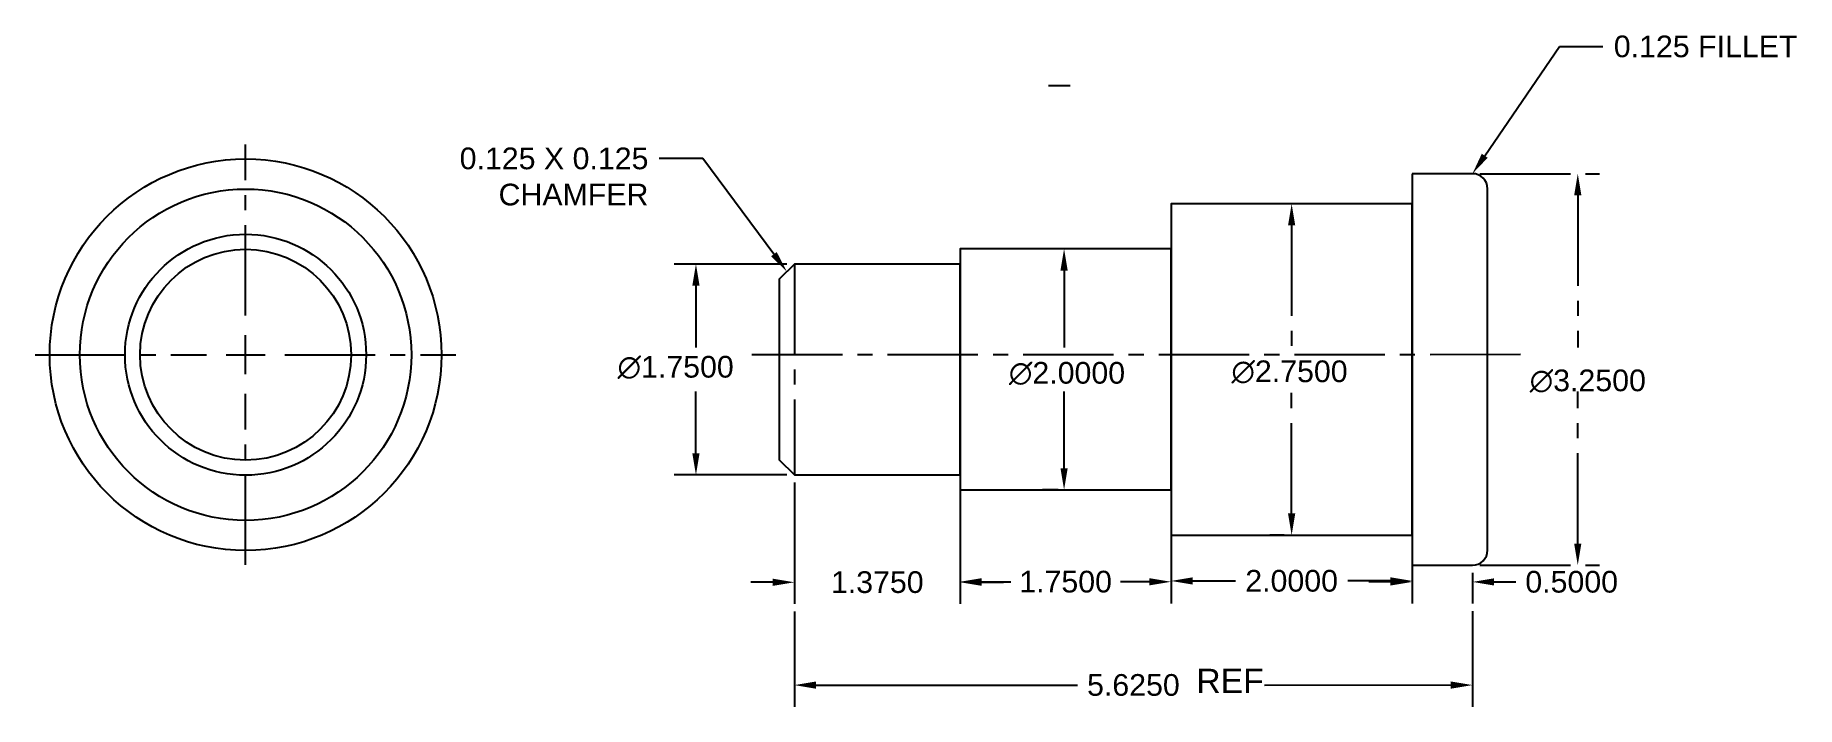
# Model space of a CAD drawing. Header units: inches. Extents: x 4.8 to 19.5, y 2.8 to 8.4.
import ezdxf
from ezdxf import colors
from ezdxf.entities.mleader import LeaderData, LeaderLine
from ezdxf.math import Vec2, Vec3

# ---------------------------------------------------------------- set-up
doc = ezdxf.new("R2010")
doc.units = ezdxf.units.IN
doc.header["$MEASUREMENT"] = 0
doc.linetypes.add('CENTER2', pattern=[1.125, 0.75, -0.125, 0.125, -0.125])
doc.layers.add('Layer1', color=7, linetype='CENTER2')
doc.styles.get("Standard").update_dxf_attribs({"font": 'arial.ttf'})
doc.dimstyles.get("Standard").update_dxf_attribs({"dimtxt": 0.18, "dimasz": 0.18, "dimexe": 0.18, "dimexo": 0.0625, "dimgap": 0.09, "dimtad": 0, "dimtih": 1, "dimtoh": 1, "dimdec": 4, "dimzin": 0, "dimdsep": 46, "dimtxsty": 'Standard', "dimcen": 0.09, "dimadec": 0, "dimazin": 0, "dimtfac": 1, "dimtdec": 4, "dimtofl": 0, "dimtmove": 0, "dimatfit": 3, "dimfxl": 1, "dimtolj": 1, "dimtzin": 0, "dimarcsym": 0})

# ---------------------------------------------------------------- blocks, each defined once
blk = doc.blocks.new('*D11')
at = {"color": 0, "lineweight": -2, "transparency": 16777216}
for p, q in [((11.14, 4.648), (11.14, 3.639)), ((12.515, 4.648), (12.515, 3.639)), ((10.96, 3.819), (10.78, 3.819)), ((12.695, 3.819), (12.875, 3.819))]:
    blk.add_line(p, q, dxfattribs=at)
at = {"color": 0, "transparency": 16777216}
for points in [[(10.96, 3.849), (10.96, 3.789), (11.14, 3.819)], [(12.695, 3.849), (12.695, 3.789), (12.515, 3.819)]]:
    blk.add_solid(points, dxfattribs=at)
at = {"layer": 'Defpoints', "color": 0, "transparency": 16777216}
for p in [(11.14, 4.71), (12.515, 4.71), (12.515, 3.819)]:
    blk.add_point(p, dxfattribs=at)
at = {"color": 0, "transparency": 16777216, "insert": (11.828, 3.819), "char_height": 0.18, "attachment_point": 5}
blk.add_mtext('\\A1;1.3750', dxfattribs=at)
blk = doc.blocks.new('*D12')
at = {"color": 0, "lineweight": -2, "transparency": 16777216}
for p, q in [((12.515, 4.523), (12.515, 3.643)), ((14.265, 4.523), (14.265, 3.643)), ((12.695, 3.823), (12.935, 3.823)), ((14.085, 3.823), (13.845, 3.823))]:
    blk.add_line(p, q, dxfattribs=at)
at = {"color": 0, "transparency": 16777216}
for points in [[(12.695, 3.853), (12.695, 3.793), (12.515, 3.823)], [(14.085, 3.853), (14.085, 3.793), (14.265, 3.823)]]:
    blk.add_solid(points, dxfattribs=at)
at = {"layer": 'Defpoints', "color": 0, "transparency": 16777216}
for p in [(12.515, 4.585), (14.265, 4.585), (14.265, 3.823)]:
    blk.add_point(p, dxfattribs=at)
at = {"color": 0, "transparency": 16777216, "insert": (13.39, 3.823), "char_height": 0.18, "attachment_point": 5}
blk.add_mtext('\\A1;1.7500', dxfattribs=at)
blk = doc.blocks.new('*D13')
at = {"color": 0, "lineweight": -2, "transparency": 16777216}
for p, q in [((14.265, 4.148), (14.265, 3.65)), ((16.265, 4.148), (16.265, 3.65)), ((14.445, 3.83), (14.8, 3.83)), ((16.085, 3.83), (15.73, 3.83))]:
    blk.add_line(p, q, dxfattribs=at)
at = {"color": 0, "transparency": 16777216}
for points in [[(14.445, 3.86), (14.445, 3.8), (14.265, 3.83)], [(16.085, 3.86), (16.085, 3.8), (16.265, 3.83)]]:
    blk.add_solid(points, dxfattribs=at)
at = {"layer": 'Defpoints', "color": 0, "transparency": 16777216}
for p in [(14.265, 4.21), (16.265, 4.21), (16.265, 3.83)]:
    blk.add_point(p, dxfattribs=at)
at = {"color": 0, "transparency": 16777216, "insert": (15.265, 3.83), "char_height": 0.18, "attachment_point": 5}
blk.add_mtext('\\A1;2.0000', dxfattribs=at)
blk = doc.blocks.new('*D14')
at = {"color": 0, "lineweight": -2, "transparency": 16777216}
for p, q in [((16.085, 3.822), (15.905, 3.822)), ((16.265, 3.898), (16.265, 3.642)), ((16.765, 3.898), (16.765, 3.642)), ((16.945, 3.822), (17.125, 3.822))]:
    blk.add_line(p, q, dxfattribs=at)
at = {"color": 0, "transparency": 16777216}
for points in [[(16.085, 3.852), (16.085, 3.792), (16.265, 3.822)], [(16.945, 3.852), (16.945, 3.792), (16.765, 3.822)]]:
    blk.add_solid(points, dxfattribs=at)
at = {"layer": 'Defpoints', "color": 0, "transparency": 16777216}
for p in [(16.265, 3.96), (16.765, 3.96), (16.765, 3.822)]:
    blk.add_point(p, dxfattribs=at)
at = {"color": 0, "transparency": 16777216, "insert": (17.588, 3.822), "char_height": 0.18, "attachment_point": 5}
blk.add_mtext('\\A1;0.5000', dxfattribs=at)
blk = doc.blocks.new('*U16')
at = {"color": 0, "linetype": 'CENTER2', "transparency": 16777216}
for p, q in [((0, 0.325), (0, 1.745)), ((-1.745, 0), (-0.325, 0)), ((0.325, 0), (1.745, 0)), ((0, -1.745), (0, -0.325))]:
    blk.add_line(p, q, dxfattribs=at)
at = {"color": 0, "linetype": 'Continuous', "transparency": 16777216}
for p, q in [((0, -0.1625), (0, 0.1625)), ((-0.1625, 0), (0.1625, 0))]:
    blk.add_line(p, q, dxfattribs=at)

msp = doc.modelspace()

# ---------------------------------------------------------------- linework, layer by layer
for p, q in [((16.76504, 7.21031), (16.26504, 7.21031)), ((16.26504, 7.21031), (16.26504, 3.96031)), ((16.89004, 4.08531), (16.89004, 7.08531)), ((11.07754, 6.46031), (10.14379, 6.46031)), ((10.32379, 6.28031), (10.32379, 5.76721)), ((10.32379, 4.89031), (10.32379, 5.40341)), ((11.07754, 4.71031), (10.14379, 4.71031)), ((16.26504, 3.96031), (16.76504, 3.96031)), ((11.14004, 3.57658), (11.14004, 2.78547)), ((16.76504, 3.57985), (16.76504, 2.78547)), ((11.32004, 2.96547), (13.48921, 2.96547)), ((16.58504, 2.96547), (15.04092, 2.96283))]:
    msp.add_line(p, q)
for points in [[(14.26504, 4.21031), (16.26504, 4.21031), (16.26504, 6.96031), (14.26504, 6.96031)], [(12.51504, 4.58531), (14.26504, 4.58531), (14.26504, 6.58531), (12.51504, 6.58531)], [(11.14004, 4.71031), (12.51504, 4.71031), (12.51504, 6.46031), (11.14004, 6.46031), (11.01504, 6.33531), (11.01504, 4.83531)]]:
    msp.add_lwpolyline(points, close=True)
for radius in [1.625, 1.375, 1, 0.875]:
    msp.add_circle((6.58802, 5.70735), radius)
for centre, start, end in [((16.76504, 7.08531), 0, 90), ((16.76504, 4.08531), 270, 0)]:
    msp.add_arc(centre, 0.125, start, end)
for points in [[(10.29379, 6.28031), (10.35379, 6.28031), (10.32379, 6.46031)], [(10.29379, 4.89031), (10.35379, 4.89031), (10.32379, 4.71031)], [(11.32004, 2.99547), (11.32004, 2.93547), (11.14004, 2.96547)], [(16.58504, 2.99547), (16.58504, 2.93547), (16.76504, 2.96547)]]:
    msp.add_solid(points)
at = {"layer": 'Layer1'}
for p, q in [((13.42799, 7.93861), (13.24799, 7.93861)), ((16.82754, 7.21031), (17.81852, 7.21031)), ((17.63852, 7.03031), (17.63852, 5.76727)), ((15.20254, 6.96031), (15.08504, 6.96031)), ((15.26504, 6.78031), (15.26504, 5.76721)), ((13.32754, 6.58531), (13.19747, 6.58531)), ((11.14004, 6.46031), (11.14004, 4.71031)), ((13.37747, 6.40531), (13.37747, 5.76721)), ((6.49802, 5.70735), (6.67802, 5.70735)), ((6.49802, 5.70735), (6.67802, 5.70735)), ((6.49802, 5.70735), (6.67802, 5.70735)), ((6.49802, 5.70735), (6.67802, 5.70735)), ((6.58802, 5.61735), (6.58802, 5.79735)), ((6.58802, 5.61735), (6.58802, 5.79735)), ((6.58802, 5.61735), (6.58802, 5.79735)), ((6.58802, 5.61735), (6.58802, 5.79735)), ((10.78816, 5.70831), (17.24732, 5.71086)), ((13.37747, 4.76531), (13.37747, 5.40341)), ((15.26504, 4.39031), (15.26504, 5.40341)), ((17.63852, 4.14031), (17.63852, 5.40335)), ((13.32754, 4.58531), (13.19747, 4.58531)), ((15.20254, 4.21031), (15.08504, 4.21031)), ((16.82754, 3.96031), (17.81852, 3.96031))]:
    msp.add_line(p, q, dxfattribs=at)
for points in [[(17.60852, 7.03031), (17.66852, 7.03031), (17.63852, 7.21031)], [(15.23504, 6.78031), (15.29504, 6.78031), (15.26504, 6.96031)], [(13.34747, 6.40531), (13.40747, 6.40531), (13.37747, 6.58531)], [(13.34747, 4.76531), (13.40747, 4.76531), (13.37747, 4.58531)], [(15.23504, 4.39031), (15.29504, 4.39031), (15.26504, 4.21031)], [(17.60852, 4.14031), (17.66852, 4.14031), (17.63852, 3.96031)]]:
    msp.add_solid(points, dxfattribs=at)

# ---------------------------------------------------------------- block references
at = {"linetype": 'CENTER2'}
msp.add_blockref('*U16', (6.58802, 5.70735), dxfattribs=at)

# ---------------------------------------------------------------- texts
at = {"insert": (13.95254, 2.96547), "char_height": 0.18, "attachment_point": 5}
msp.add_mtext('\\A1;5.6250', dxfattribs=at)
at = {"layer": 'Layer1', "char_height": 0.18, "attachment_point": 5}
for s, insert in [('\\A1;∅1.7500', (10.15538, 5.60173)), ('\\A1;∅2.0000', (13.40163, 5.55148)), ('\\A1;∅2.7500', (15.24758, 5.56404)), ('\\A1;∅3.2500', (17.72171, 5.48866))]:
    msp.add_mtext(s, dxfattribs=dict(at, insert=insert))
at = {"layer": 'Layer1', "insert": (14.4746, 3.10108), "char_height": 0.2, "attachment_point": 1}
msp.add_mtext_dynamic_manual_height_columns('REF', width=0.8935231, gutter_width=1, heights=[0], dxfattribs=at)

# ---------------------------------------------------------------- dimensions: what is measured, and where the dimension line sits
for base, p1, p2, picture, middle in [((12.51504, 3.81908), (11.14004, 4.71031), (12.51504, 4.71031), '*D11', (11.82754, 3.81908)), ((14.26504, 3.82274), (12.51504, 4.58531), (14.26504, 4.58531), '*D12', (13.39004, 3.82274)), ((16.26504, 3.83011), (14.26504, 4.21031), (16.26504, 4.21031), '*D13', (15.26504, 3.83011)), ((16.76504, 3.82235), (16.26504, 3.96031), (16.76504, 3.96031), '*D14', (17.58836, 3.82235))]:
    dim = msp.add_linear_dim(base=base, p1=p1, p2=p2, dimstyle='Standard')
    dim.commit()
    dim.dimension.update_dxf_attribs({"geometry": picture, "text_midpoint": middle})

# ---------------------------------------------------------------- leaders
at = {"layer": 'Layer1'}
ml = msp.add_multileader_mtext('Standard', dxfattribs=at)
ml.set_content('0.125 FILLET', color=256)
ml.set_leader_properties()
ml.build(insert=Vec2(0, 0))
ml.multileader.update_dxf_attribs({"dogleg_length": 0.36, "arrow_head_size": 0.18})
ctx = ml.context
ctx.base_point, ctx.char_height, ctx.arrow_head_size, ctx.landing_gap_size, ctx.plane_origin = Vec3(17.84756, 8.26526), 0.18, 0.18, 0.09, Vec3(16.76504, 7.21031)
notes = []
notes.append((ctx, [(0, (1, 1, 0), (17.48756, 8.26526), (1, 0), 0.36, [(0, [(16.76504, 7.21031)], 0, [])])]))
ctx.mtext.insert, ctx.mtext.flow_direction = Vec3(17.93756, 8.3568), 5
ml = msp.add_multileader_mtext('Standard', dxfattribs=at)
ml.set_content('0.125 X 0.125 \\PCHAMFER', color=256)
ml.set_leader_properties()
ml.build(insert=Vec2(0, 0))
ml.multileader.update_dxf_attribs({"dogleg_length": 0.36, "arrow_head_size": 0.18})
ctx = ml.context
ctx.base_point, ctx.char_height, ctx.arrow_head_size, ctx.landing_gap_size, ctx.plane_origin = Vec3(8.29421, 7.33554), 0.18, 0.18, 0.09, Vec3(11.07754, 6.39781)
ctx.text_align_type = 2
notes.append((ctx, [(0, (1, 1, 0), (10.37968, 7.33554), (-1, 0), 0.36, [(0, [(11.07754, 6.39781)], 0, [])])]))
ctx.mtext.insert, ctx.mtext.alignment, ctx.mtext.flow_direction = Vec3(9.92968, 7.42708), 3, 5
for ctx, leaders in notes:
    for number, flags, end, landing, length, lines in leaders:
        leader = LeaderData()
        leader.index, (leader.has_last_leader_line, leader.has_dogleg_vector, leader.attachment_direction) = number, flags
        leader.last_leader_point, leader.dogleg_vector, leader.dogleg_length = Vec3(end), Vec3(landing), length
        for number, points, colour, breaks in lines:
            line = LeaderLine()
            line.index, line.vertices, line.color, line.breaks = number, Vec3.list(points), colors.encode_raw_color(colour), breaks
            leader.lines.append(line)
        ctx.leaders.append(leader)

doc.saveas('drawing.dxf')
